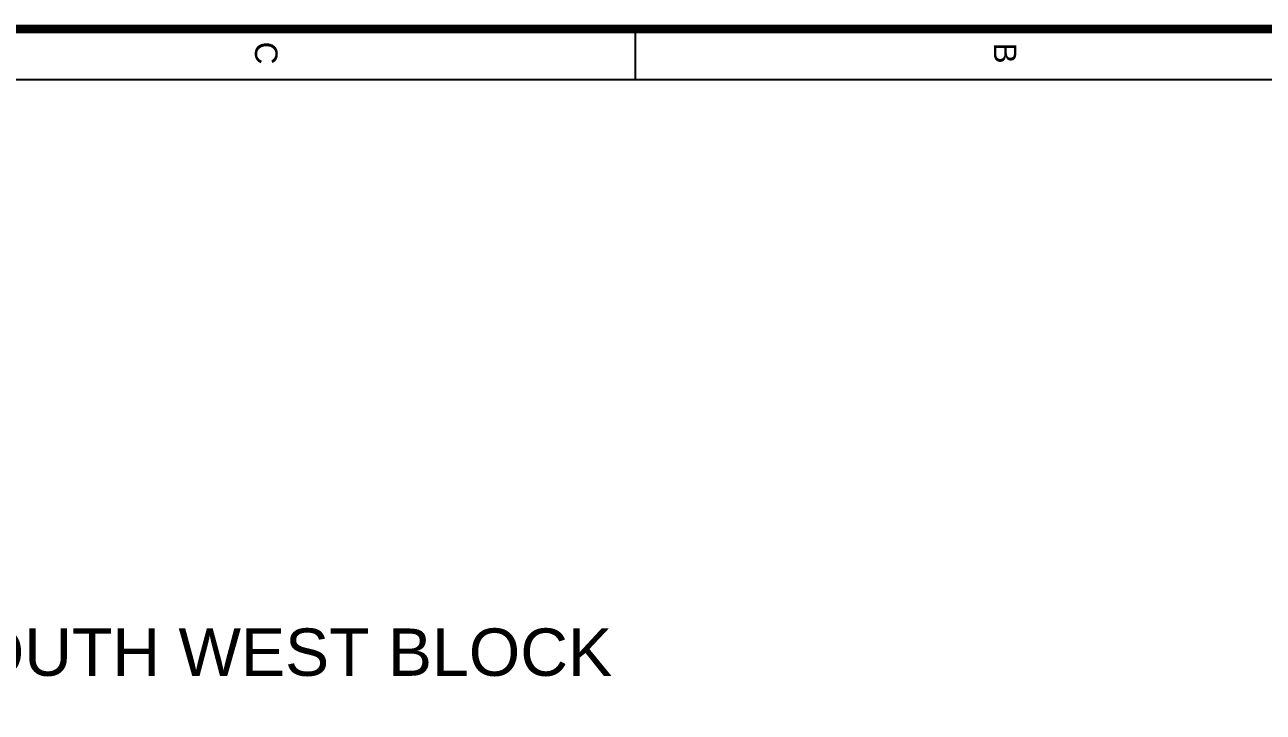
# Model space of a CAD drawing. Extents: x 10161149 to 10263331, y -3696053 to -3547728.
# Drawn here: x 10227213 to 10248592, y -3559590 to -3547728 of the extents above; entities that cross this region are included whole.
import ezdxf
from ezdxf.enums import TextEntityAlignment as Align

# ---------------------------------------------------------------- set-up
doc = ezdxf.new("R2010")
doc.units = 0
doc.header["$MEASUREMENT"] = 0
doc.layers.add('TITLE', color=7, linetype='CONTINUOUS')
doc.styles.add('ARIAL', font='arial.ttf', dxfattribs={"width": 0.75})
doc.styles.add('ROMANS', font='arial.ttf')

# ---------------------------------------------------------------- blocks, each defined once
blk = doc.blocks.new('A$C66962185')
at = {"layer": 'TITLE'}
blk.add_line((2.142, -141176.034), (2.142, -140930.66), dxfattribs=at)
at = {"layer": 'TITLE', "color": 0}
blk.add_line((-0.153, -140990.856), (2.142, -140990.856), dxfattribs=at)
at = {"layer": 'TITLE', "color": 7, "const_width": 0.355}
blk.add_lwpolyline([(363, -140928.365), (363, -141178.329), (0, -141178.329), (0, -140928.365)], close=True, dxfattribs=at)
at = {"layer": 'TITLE', "color": 0, "style": 'ROMANS'}
for s, p in [('B', (1.019, -140975.208)), ('C', (1.019, -141006.454))]:
    blk.add_text(s, height=0.952, dxfattribs=at).set_placement(p, align=Align.MIDDLE)

msp = doc.modelspace()

# ---------------------------------------------------------------- block references
at = {"layer": 'TITLE', "xscale": 408.2071461423766, "yscale": 408.2071430981014, "zscale": 408.2071443180172, "rotation": 270}
msp.add_blockref('A$C66962185', (67791223.9, -3547800.9), dxfattribs=at)

# ---------------------------------------------------------------- texts
at = {"layer": 'TITLE', "color": 170, "style": 'ARIAL'}
msp.add_text('SOUTH WEST BLOCK', height=817.254, rotation=0.00005, dxfattribs=at).set_placement((10231453.6, -3558962.7), align=Align.CENTER)

doc.saveas('drawing.dxf')
